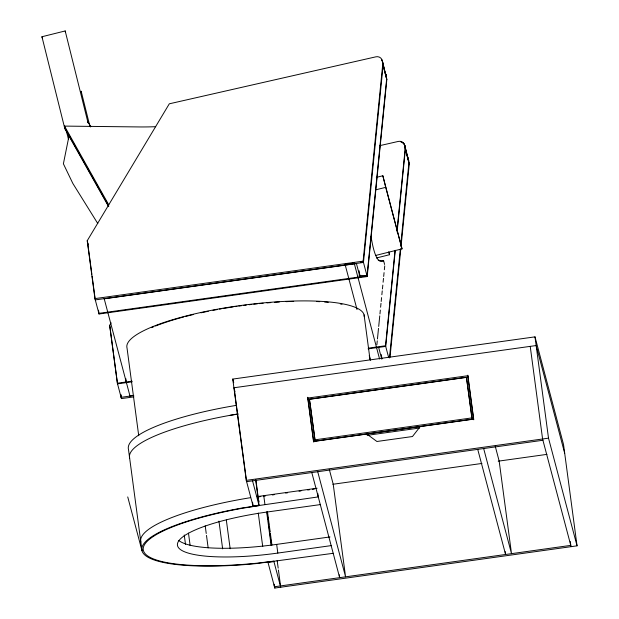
<?xml version="1.0" encoding="UTF-8"?>
<svg xmlns="http://www.w3.org/2000/svg" width="619" height="619" viewBox="0 0 619 619"><rect width="100%" height="100%" fill="white"/><g stroke="black" fill="none" stroke-linecap="round" stroke-linejoin="round"><path stroke-width="0.93" d="M92.123 276.175L95.287 299.898L363.461 262.441L383.091 65.428L382.372 61.08A5.3 5.169 -14.8 0 0 375.965 56.809L169.304 103.814L87.225 240.737L94.947 298.613L99.025 313.995L367.199 276.538L363.121 261.156L382.751 64.152L382.349 61.126A5.037 4.913 -14.8 0 0 381.776 59.935M98.854 313.361L367.028 275.896L386.658 78.892L382.48 61.467L382.689 62.403M367.199 276.538L386.829 79.534L382.349 61.126M376.886 344.698L377.265 340.852M377.458 338.926L378.511 328.356M378.704 326.437L379.757 315.868M379.95 313.941L380.329 310.096M380.615 307.217L381.002 303.372M381.196 301.453L381.575 297.607M381.861 294.721L382.248 290.876M382.434 288.957L382.821 285.111M383.107 282.233L383.494 278.388M383.679 276.461L384.066 272.623M384.353 269.737L384.739 265.891M388.562 357.171L385.536 345.758L395.023 250.618M397.034 230.438L405.174 148.753L404.772 145.728A5.3 5.169 -14.8 0 0 398.381 141.411L379.594 145.689M395.286 250.3L385.707 346.4L368.127 348.853M397.104 232.04L405.344 149.396L404.617 145.047A5.037 4.913 -14.8 0 0 402.025 142.254M389.467 357.937L400.292 249.341M400.772 244.536L408.911 162.851L408.184 158.503A5.037 4.913 -14.8 0 0 407.588 157.358M390.001 357.295L400.818 248.699M401.011 246.78L409.244 164.136L404.772 145.728M68.995 136.072L63.393 163.795L72.833 183.433L97.794 223.552M133.89 396.864L121.44 398.597L117.362 383.215L109.64 325.339L111.126 322.863M420.2 426.599L412.463 436.527L376.909 441.486L366.858 434.051M108.642 206.669L64.825 128.667L41.953 36.745L65.188 30.95L65.529 32.234M376.29 177.405L382.844 175.765L402.025 248.869L375.733 255.423M375.423 189.909L385.722 187.34L402.025 248.869M376.414 257.991L389.537 254.719L388.84 251.91M230.028 415.334L238.346 414.01M317.787 493.436L318.251 496.902L242.385 507.944A131.692 28.954 -7.6 0 0 142.006 550.771L127.738 496.933M94.947 298.613L363.121 261.156M104.216 298.815L356.436 263.586L359.956 276.886L359.144 270.805M117.362 383.215L131.994 381.172M368.297 348.164L385.536 345.758M132.157 381.815L117.533 383.857L109.942 326.925M258.99 505.181L253.063 506.009L246.269 480.375L232.752 379.076L534.994 336.86L563.53 444.535L577.047 545.834L274.797 588.05L268.004 562.416L273.931 561.588M129.951 395.92L133.774 395.386M133.549 395.58L121.1 397.321L120.72 394.473M307.728 398.087L467.74 375.733L468.08 377.017L308.069 399.371L307.728 398.087L313.524 441.502L473.535 419.148L467.74 375.733M309.407 399.325L466.455 377.389L472.196 419.187L315.148 441.13L309.407 399.325L310.374 405.321M314.816 439.846L471.856 417.91L472.196 419.187M367.199 435.327L419.581 428.015M246.269 480.375L548.511 438.159L577.047 545.834M542.925 440.264L246.61 481.659L234.377 390.001M332.836 484.275L481.953 463.445M498.202 461.178L546.948 454.369M257.14 496.639A131.692 28.954 -7.6 0 1 263.756 495.672L317.09 488.221M260.816 496.546L257.945 496.941L258.285 498.225L255.941 480.011M263.679 496.144L265.597 495.873M272.283 494.945L274.194 494.674M285.668 493.072L287.58 492.801M299.047 491.2L300.958 490.937M307.651 490L309.562 489.737M312.433 489.335L314.344 489.064M320.286 504.593L266.951 512.045A95.775 21.054 -7.6 0 0 177.568 545.803A95.775 21.054 -7.6 0 0 277.823 553.069L331.157 545.618M178.79 540.48A95.775 21.054 -7.6 0 0 276.662 544.387L329.997 536.936M333.2 553.309L257.109 563.491A131.692 28.954 -7.6 0 1 142.006 550.771L128.489 449.471A131.692 28.954 -7.6 0 1 236.303 405.368M65.196 128.659L64.515 126.098L139.205 126.941A319.806 311.86 -14.8 0 0 155.663 126.686M378.263 260.282L383.618 260.723L384.6 264.445M360.784 262.216L363.461 262.441M358.997 275.231L367.028 275.896M90.761 126.485L87.712 121.595L88.053 122.872L65.188 30.95M89.577 125.317L90.591 126.949M64.515 126.098L108.789 204.904M108.774 206.228L64.484 127.382L64.825 128.667M386.047 74.93L385.939 74.543A5.037 4.913 -14.8 0 0 385.335 73.398M564.683 453.216L536.155 345.541L233.912 387.765L234.965 391.75M571.12 546.662L542.584 438.987L530.228 346.369M495.215 446.16L499.154 461.039L511.511 553.657L483.663 448.543M404.725 145.434L408.501 159.826M382.751 64.152L386.829 79.534M405.174 148.753L409.244 164.136M477.736 449.371L505.591 554.485L505.205 551.622M388.856 252.15L389.537 254.719M378.635 347.391L381.691 358.912M379.579 358.981L354.169 263.075L345.046 264.344L357.024 309.546M369.226 355.6L370.456 360.258M329.277 469.341L333.215 484.22L345.58 576.831L317.725 471.724M311.798 472.552L339.653 577.659L339.266 574.796M232.752 379.076L233.719 382.712M258.626 500.121L259.113 501.955M252.537 480.831L259.106 505.63L242.71 508.214A130.276 28.644 -7.6 0 0 143.415 550.57A130.276 28.644 -7.6 0 0 257.272 563.158L273.815 561.139L280.724 587.222M81.491 92.479L81.151 91.194L89.856 126.121M41.953 36.745L42.293 38.022M104.178 298.66L107.745 312.115M107.915 312.757L126.253 381.977L125.789 378.503M126.423 382.619L129.99 396.075M87.225 240.737L87.565 242.014M87.805 242.911L88.277 244.706M109.64 325.339L109.811 325.973M110.05 326.871L110.522 328.666M382.844 175.765L385.722 187.34M66.156 130.044L68.477 139.383M570.269 541.555L570.78 545.378L274.457 586.766L274.209 584.862M534.994 336.86L548.511 438.159M467.832 375.176L473.79 419.775M466.455 377.389L471.856 417.91M381.35 354.61L381.931 358.95M364.073 314.854L370.061 359.701M310.622 407.201L315.148 441.13M307.79 397.251L313.779 442.128M276.662 544.387L277.823 553.069M277.157 560.489L278.179 568.126M278.434 570.037L280.469 585.311M267.462 511.588L270.139 531.698M270.395 533.617L271.934 545.107M267.099 512.075L267.485 514.938M267.733 516.842L268.12 519.705M268.375 521.608L268.754 524.471M269.01 526.382L270.534 537.826M270.789 539.729L271.555 545.455M266.657 511.882L271.13 545.401M263.756 495.672L264.917 504.353M274.294 584.228L274.797 588.05M255.655 479.779L259.021 505.297M258.255 513.058L262.727 546.569M252.552 502.195L253.063 506.009M226.33 520.022L230.16 548.751M218.94 521.09L222.647 548.86M205.214 525.833L206.235 533.493M206.491 535.412L208.154 547.861M188.478 533.106L190.141 545.556M184.245 534.994L185.522 544.565M138.733 435.745L127.019 347.971A119.722 26.323 -7.6 0 1 242.896 305.213A119.722 26.323 -7.6 0 1 364.258 316.68M120.937 394.806L121.44 398.597M98.514 310.204L99.025 313.995M87.689 242.965L91.867 274.279M140.846 542.089A131.692 28.954 -7.6 0 1 250.54 497.668M400.764 141.875A5.037 4.913 -14.8 0 1 401.406 142.022M402.102 142.463A5.3 5.169 -14.8 0 1 404.934 146.363M407.782 157.822A5.3 5.169 -14.8 0 1 408.362 159.129M408.122 159.106A5.3 5.169 -14.8 0 1 408.842 161.11M385.289 73.924A5.3 5.169 -14.8 0 1 385.707 74.504M386.039 75.131A5.3 5.169 -14.8 0 1 386.426 76.508M385.536 73.862A5.3 5.169 -14.8 0 1 386.256 75.866M381.552 59.826A5.3 5.169 -14.8 0 1 382.55 61.707M383.618 260.723A540.186 41.055 -85.2 0 1 371.036 236.412M151.508 327.66A118.306 26.006 -7.6 0 1 153.852 326.685M155.47 326.035A118.306 26.006 -7.6 0 1 165.118 322.522M165.946 322.244A118.306 26.006 -7.6 0 1 183.75 316.959M185.507 316.495A118.306 26.006 -7.6 0 1 193.615 314.483M200.974 312.804A118.306 26.006 -7.6 0 1 208.286 311.272M212.951 310.351A118.306 26.006 -7.6 0 1 217.656 309.477M219.505 309.144A118.306 26.006 -7.6 0 1 221.316 308.827M223.142 308.51A118.306 26.006 -7.6 0 1 233.278 306.885M235.135 306.606A118.306 26.006 -7.6 0 1 236.984 306.343M238.833 306.08A118.306 26.006 -7.6 0 1 241.619 305.693M243.476 305.453A118.306 26.006 -7.6 0 1 246.269 305.09M249.07 304.749A118.306 26.006 -7.6 0 1 251.863 304.416M253.728 304.208A118.306 26.006 -7.6 0 1 257.434 303.813M259.276 303.62A118.306 26.006 -7.6 0 1 263.129 303.248M266.982 302.908A118.306 26.006 -7.6 0 1 270.812 302.59M274.612 302.312A118.306 26.006 -7.6 0 1 279.301 302.01M286.086 301.654A118.306 26.006 -7.6 0 1 293.685 301.383M316.711 301.53A118.306 26.006 -7.6 0 1 319.721 301.677M324.573 302.002A118.306 26.006 -7.6 0 1 328.287 302.32M340.303 303.921A118.306 26.006 -7.6 0 1 341.998 304.238M129.65 458.153A131.692 28.954 -7.6 0 1 237.464 414.049"/></g></svg>
